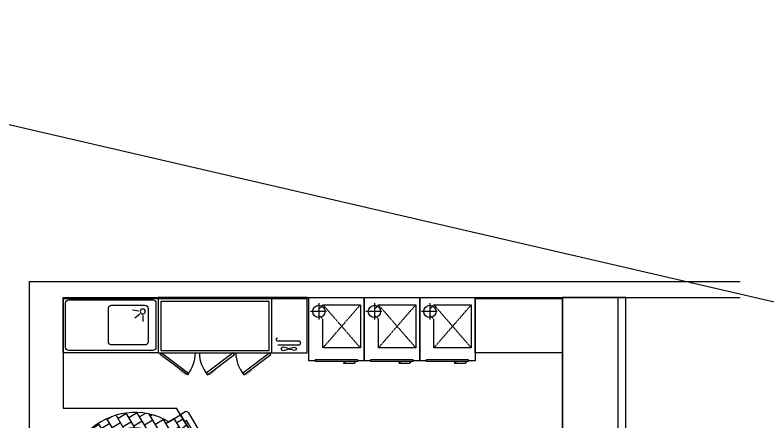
# Model space of a CAD drawing. Header units: millimetres. Extents: x 521598 to 528569, y -164711 to -162316.
# Drawn here: x 522430 to 523380, y -163746 to -163232 of the extents above; entities that cross this region are included whole.
import ezdxf

# ---------------------------------------------------------------- set-up
doc = ezdxf.new("R2010")
doc.units = ezdxf.units.MM
doc.linetypes.add('DASHED', pattern=[0.75, 0.5, -0.25])
for name, color, linetype in [('002 Çizgi', 7, 'Continuous'), ('CIHAZ', 2, 'Continuous'), ('S2000-002 Çizgi', 7, 'Continuous')]:
    doc.layers.add(name, color=color, linetype=linetype)

# ---------------------------------------------------------------- blocks, each defined once
blk = doc.blocks.new('A$C06017225')
at = {"layer": 'S2000-002 Çizgi'}
h = blk.add_hatch(dxfattribs=at)
h.set_pattern_fill('AR-B88', color=256, scale=0.06, style=0)
h.set_pattern_definition([(0, (-8243.159, 3900.022), (0, 12.192), []), (90, (-8243.159, 3900.022), (-6.096, 12.192), [12.192, -12.192])])
h.paths.add_polyline_path([(43.99, 27.14), (43.99, 10), (58.99, 10), (61.49, 29.77), (63.99, 29.77), (63.99, 40.41, -6.342329), (103.99, 40.41), (103.99, 29.77), (106.49, 29.77), (108.99, 10), (113.99, 10), (123.99, 10), (123.99, 27.14, 3.946619)])
for p, q in [((63.99, 40.41), (63.99, 29.77)), ((103.99, 40.41), (103.99, 29.77)), ((61.49, 29.77), (58.99, 10)), ((63.99, 29.77), (61.49, 29.77)), ((103.99, 29.77), (106.49, 29.77)), ((106.49, 29.77), (108.99, 10)), ((43.99, 27.14), (43.99, 10)), ((123.99, 27.14), (123.99, 10)), ((123.99, 10), (43.99, 10))]:
    blk.add_line(p, q, dxfattribs=at)
at = {"layer": 'S2000-002 Çizgi', "color": 4}
for p, q in [((43.99, 3), (43.99, 10)), ((123.99, 3), (123.99, 10)), ((120.99, 0), (46.99, 0))]:
    blk.add_line(p, q, dxfattribs=at)
for points in [[(53.99, 7), (113.99, 7), (113.99, 10), (53.99, 10)], [(76.49, 7), (91.49, 7), (91.49, 10), (76.49, 10)]]:
    blk.add_lwpolyline(points, close=True, dxfattribs=at)
at = {"layer": 'S2000-002 Çizgi'}
blk.add_circle((83.99, 23), 10, dxfattribs=at)
for centre, radius, start, end in [((83.99, 101), 84, 298.43689, 241.56311), ((83.99, 102.25), 65, 287.92021, 252.07979), ((5.99, 101), 38.48, 302.71036, 57.28964)]:
    blk.add_arc(centre, radius, start, end, dxfattribs=at)
at = {"layer": 'S2000-002 Çizgi', "color": 4}
for centre, start, end in [((46.99, 3), 180, 270), ((120.99, 3), 270, 0)]:
    blk.add_arc(centre, 3, start, end, dxfattribs=at)
blk = doc.blocks.new('188-70')
at = {"layer": '002 Çizgi', "color": 7}
blk.add_line((24.33, -110.05), (24.33, 77.95), dxfattribs=at)
for points in [[(-43.67, -110.05), (26.33, -110.05), (26.33, 77.95), (-43.67, 77.95)], [(-71.34, 41.26), (-45.73, 75.49), (-43.67, 73.95), (-69.29, 39.73)], [(-71.49, 15.89), (-45.72, -18.22), (-43.67, -16.67), (-69.44, 17.44)], [(-71.49, -30.08), (-45.72, -64.19), (-43.67, -62.65), (-69.44, -28.54)], [(-40.65, -93.61), (-40.48, -92.15), (-40.02, -90.45), (-39.38, -88.58), (-38.65, -86.63), (-37.91, -84.69), (-37.27, -82.82), (-36.82, -81.12), (-36.64, -79.66), (-36.82, -78.52), (-37.27, -77.7), (-37.91, -77.21), (-38.65, -77.05), (-39.38, -77.21), (-40.02, -77.7), (-40.48, -78.52), (-40.65, -79.66), (-40.48, -81.12), (-40.02, -82.82), (-39.38, -84.69), (-38.65, -86.63), (-37.91, -88.58), (-37.27, -90.45), (-36.82, -92.15), (-36.64, -93.61), (-36.82, -94.75), (-37.27, -95.57), (-37.91, -96.06), (-38.65, -96.22), (-39.38, -96.06), (-40.02, -95.57), (-40.48, -94.75)]]:
    blk.add_lwpolyline(points, close=True, dxfattribs=at)
at = {"layer": '002 Çizgi', "color": 7, "linetype": 'DASHED'}
blk.add_lwpolyline([(21.33, -62.05), (21.33, 74.95), (-40.67, 74.95), (-40.67, -62.05)], close=True, dxfattribs=at)
at = {"layer": '002 Çizgi', "color": 7, "const_width": 0.427}
for points in [[(-69.65, 43.51), (-70.98, 44.51), (-66.75, 50.16), (-65.66, 51.61)], [(-69.79, 13.65), (-71.11, 12.65), (-66.86, 7.02), (-65.77, 5.58)], [(-69.79, -32.33), (-71.11, -33.32), (-66.86, -38.96), (-65.77, -40.4)]]:
    blk.add_lwpolyline(points, dxfattribs=at)
at = {"layer": '002 Çizgi', "color": 7}
blk.add_lwpolyline([(24.33, -65.05), (-43.67, -65.05)], dxfattribs=at)
for points in [[(-33.34, -73.04), (-33.34, -99.71, 1), (-28.99, -99.71)], [(-28.99, -99.71), (-28.99, -73.04, -1), (-24.65, -73.04)]]:
    blk.add_lwpolyline(points, format="xyb", dxfattribs=at)
for centre, start, end in [((-43.67, 73.95), 229.75503, 270), ((-43.67, -16.67), 90, 130.50921), ((-43.67, -62.65), 90, 130.50921)]:
    blk.add_arc(centre, 42.75, start, end, dxfattribs=at)
blk = doc.blocks.new('A$C5AFF60AA')
at = {"layer": 'S2000-002 Çizgi'}
for p, q in [((23.43, 48.95), (29.53, 43.94)), ((24.66, 52.76), (32.47, 53.87)), ((19.52, 47.29), (19.52, 39.4))]:
    blk.add_line(p, q, dxfattribs=at)
for points in [[(0, 0), (120, 0), (120, 70), (0, 70)], [(0, 68), (120, 68), (120, 70), (0, 70)]]:
    blk.add_lwpolyline(points, close=True, dxfattribs=at)
for points in [[(7, 3), (113, 3, 0.414214), (117, 7), (117, 63, 0.414214), (113, 67), (7, 67, 0.414214), (3, 63), (3, 7, 0.414214)], [(17, 10), (59, 10, 0.414214), (63, 14), (63, 56, 0.414214), (59, 60), (17, 60, 0.414214), (13, 56), (13, 14, 0.414214)]]:
    blk.add_lwpolyline(points, format="xyb", close=True, dxfattribs=at)
blk.add_circle((19.71, 52.26), 3.19, dxfattribs=at)
blk = doc.blocks.new('A$Cb98cdcd6')
at = {"layer": 'CIHAZ', "color": 1}
for p, q in [((65.06, 47.91), (65.06, 68.02)), ((75.33, 57.27), (54.78, 57.27))]:
    blk.add_line(p, q, dxfattribs=at)
at = {"layer": 'CIHAZ', "color": 5, "linetype": 'DASHED'}
for p, q in [((73.52, 4.99), (19.15, 52.18)), ((73.52, 52.18), (19.15, 4.99))]:
    blk.add_line(p, q, dxfattribs=at)
at = {"layer": 'CIHAZ', "color": 5}
for points in [[(1.82, 8.8), (1.82, 61.64), (4.32, 61.64), (4.32, 8.8)], [(1.82, 10.8), (1.82, 23.4), (0, 26.4), (0, 12.4)]]:
    blk.add_lwpolyline(points, close=True, dxfattribs=at)
at = {"layer": 'CIHAZ', "color": 1}
blk.add_circle((65.06, 57.27), 7.76, dxfattribs=at)
at = {"layer": 'S2000-002 Çizgi', "linetype": 'DASHED'}
for p, q in [((19.15, 52.18), (54.92, 52.18)), ((19.15, 4.99), (19.15, 52.18)), ((73.52, 52.18), (73.52, 4.99)), ((73.52, 4.99), (19.15, 4.99))]:
    blk.add_line(p, q, dxfattribs=at)
at = {"layer": 'S2000-002 Çizgi'}
blk.add_lwpolyline([(2.81, 61.64), (2.81, 70), (82.81, 70), (82.81, 0), (2.81, 0), (2.81, 8.8)], dxfattribs=at)
at = {"layer": 'S2000-002 Çizgi', "linetype": 'DASHED'}
for centre, radius, start, end in [((49.89, 61), 10.16, 299.6907, 336.77515), ((78.09, 60.4), 9.4, 201.20794, 240.95663)]:
    blk.add_arc(centre, radius, start, end, dxfattribs=at)

msp = doc.modelspace()

# ---------------------------------------------------------------- linework, layer by layer
at = {"ltscale": 3}
for p, q in [((521827.39, -163232.34), (527110.82, -164457.4)), ((522448.04, -163568.74), (523345.63, -163568.74)), ((522448.04, -163568.74), (522448.04, -164711.07)), ((522491.04, -163588.74), (523345.63, -163588.74)), ((522491.04, -163588.74), (522491.04, -163728.74)), ((522491.04, -163728.74), (522634.04, -163728.74)), ((522685.04, -163813.74), (522634.04, -163728.74))]:
    msp.add_line(p, q, dxfattribs=at)
for points in [[(523011.04, -163658.74), (523011.04, -163588.74), (523121.04, -163588.74), (523121.04, -163658.74)], [(523011.04, -163590.74), (523011.04, -163588.74), (523121.04, -163588.74), (523121.04, -163590.74)], [(523121.04, -163588.74), (523191.04, -163588.74), (523191.04, -163792.74), (523121.04, -163792.74)]]:
    msp.add_lwpolyline(points, close=True, dxfattribs=at)
at = {"color": 8, "ltscale": 3}
msp.add_lwpolyline([(523201.04, -163588.74), (523121.04, -163588.74), (523121.04, -164476.74), (523201.04, -164476.74)], close=True, dxfattribs=at)

# ---------------------------------------------------------------- block references
at = {"ltscale": 3, "rotation": 89.99999999999999}
for p in [(522871.04, -163671.56), (522941.04, -163671.56), (523011.04, -163671.56)]:
    msp.add_blockref('A$Cb98cdcd6', p, dxfattribs=at)
at = {"layer": 'S2000-002 Çizgi', "xscale": -1}
msp.add_blockref('A$C5AFF60AA', (522611.04, -163658.74), dxfattribs=at)
at = {"layer": 'S2000-002 Çizgi'}
for name, p, rotation in [('188-70', (522689, -163615.07), 89.99999999999999), ('A$C06017225', (522711.33, -163838.12), 120.9637565320683)]:
    msp.add_blockref(name, p, dxfattribs=dict(at, rotation=rotation))

doc.saveas('drawing.dxf')
